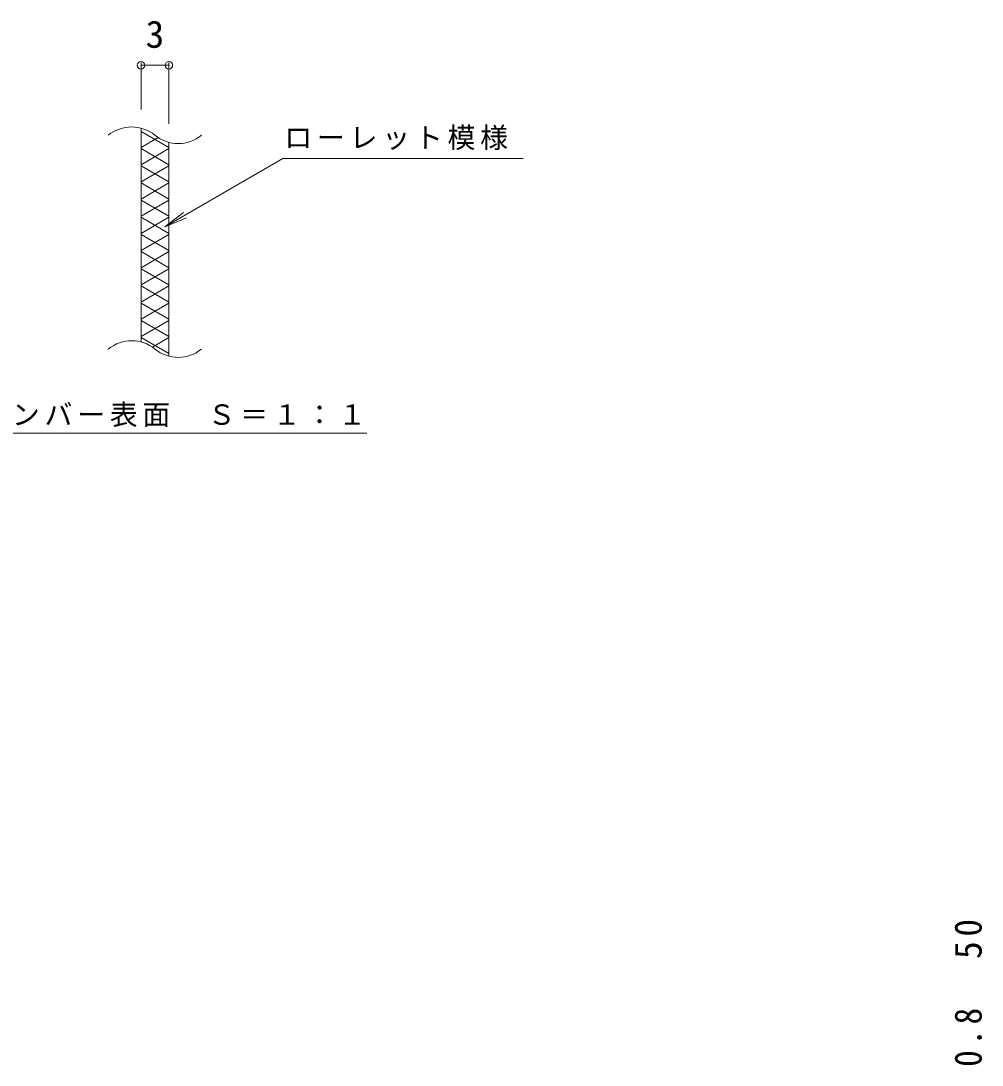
# Model space of a CAD drawing. Units: millimetres at full size, sheet at 1:4, with parts at other scales. Extents: x -838 to 1019, y -781 to 757.
# Drawn here: x -214.1 to 199.5, y -68.7 to 380.6 of the extents above; entities that cross this region are included whole.
import ezdxf
from ezdxf.enums import TextEntityAlignment as Align

# ---------------------------------------------------------------- set-up
doc = ezdxf.new("R2010")
doc.units = ezdxf.units.MM
doc.header["$LTSCALE"] = 4
doc.header["$PDMODE"] = 32
doc.header["$PDSIZE"] = 3.2
for name, color, linetype, lineweight in [('A-4', 7, 'Continuous', 9), ('F-2_F-2ﾚｲﾔ', 3, 'Continuous', 9), ('F-4_F-4ﾚｲﾔ', 7, 'Continuous', 9), ('F-5_F-5ﾚｲﾔ', 7, 'Continuous', 9), ('F-9_F-9ﾚｲﾔ', 6, 'Continuous', 9)]:
    doc.layers.add(name, color=color, linetype=linetype, lineweight=lineweight)
doc.styles.add('ＭＳ ゴシック', font='')
doc.styles.get('ＭＳ ゴシック').set_extended_font_data('MS Gothic')

msp = doc.modelspace()

# ---------------------------------------------------------------- linework, layer by layer
at = {"layer": 'F-2_F-2ﾚｲﾔ'}
for p, q in [((-162.392, 242.458), (-162.392, 334.458)), ((-150.392, 328.359), (-150.392, 236.359))]:
    msp.add_line(p, q, dxfattribs=at)
for centre, start, end in [((-166.427, 319.094), 50.82628, 129.17371), ((-146.358, 343.723), 230.82628, 309.17371), ((-166.427, 227.094), 50.82628, 129.17371), ((-146.358, 251.723), 230.82628, 309.17371)]:
    msp.add_arc(centre, 15.885, start, end, dxfattribs=at)
at = {"layer": 'F-4_F-4ﾚｲﾔ'}
for p, q in [((-162.392, 362.718), (-162.392, 342.458)), ((-162.392, 361.518), (-150.392, 361.518)), ((-150.392, 362.718), (-150.392, 336.359))]:
    msp.add_line(p, q, dxfattribs=at)
for p in [(-162.392, 361.518), (-150.392, 361.518)]:
    msp.add_point(p, dxfattribs=at)
at = {"layer": 'F-5_F-5ﾚｲﾔ'}
for p, q in [((-152.085, 292.04), (-101.305, 321.357)), ((-101.305, 321.357), (2.001, 321.357)), ((-152.085, 292.04), (-144.152, 298.127)), ((-152.085, 292.04), (-142.847, 295.866)), ((-247.527, 203.162), (-65.258, 203.162))]:
    msp.add_line(p, q, dxfattribs=at)
at = {"layer": 'F-9_F-9ﾚｲﾔ'}
for p, q in [((-162.392, 333.049), (-150.392, 326.121)), ((-154.995, 330.391), (-162.392, 326.121)), ((-162.392, 325.659), (-150.392, 318.731)), ((-150.392, 325.659), (-162.392, 318.731)), ((-162.392, 318.269), (-150.392, 311.341)), ((-150.392, 318.269), (-162.392, 311.341)), ((-162.392, 310.879), (-150.392, 303.95)), ((-150.392, 310.879), (-162.392, 303.95)), ((-162.392, 303.489), (-150.392, 296.56)), ((-150.392, 303.489), (-162.392, 296.56)), ((-162.392, 296.099), (-150.392, 289.17)), ((-150.392, 296.099), (-162.392, 289.17)), ((-162.392, 288.708), (-150.392, 281.78)), ((-150.392, 288.708), (-162.392, 281.78)), ((-150.392, 281.318), (-162.392, 274.39)), ((-162.392, 281.318), (-150.392, 274.39)), ((-162.392, 273.928), (-150.392, 267)), ((-150.392, 273.928), (-162.392, 267)), ((-162.392, 266.538), (-150.392, 259.61)), ((-150.392, 266.538), (-162.392, 259.609)), ((-162.392, 259.147), (-150.392, 252.219)), ((-150.392, 259.147), (-162.392, 252.219)), ((-162.392, 251.757), (-150.392, 244.829)), ((-150.392, 251.757), (-162.392, 244.828)), ((-162.392, 244.367), (-150.392, 237.439)), ((-150.392, 244.367), (-157.523, 240.249))]:
    msp.add_line(p, q, dxfattribs=at)

# ---------------------------------------------------------------- texts
at = {"layer": 'A-4', "color": 2, "char_height": 11.73, "attachment_point": 7, "rotation": 90, "style": 'ＭＳ ゴシック'}
for s, insert in [('\\T1.27;\\W0.95;50', (199.509, -23.048)), ('\\T1.27;\\W0.9;0.8', (199.509, -69.496))]:
    msp.add_mtext(s, dxfattribs=dict(at, insert=insert))
at = {"layer": 'F-4_F-4ﾚｲﾔ', "color": 2, "style": 'ＭＳ ゴシック'}
msp.add_text('3', height=11.73, dxfattribs=at).set_placement((-160.392, 365.518), align=Align.BOTTOM_LEFT)
at = {"layer": 'F-5_F-5ﾚｲﾔ', "char_height": 8.798, "attachment_point": 7, "style": 'ＭＳ ゴシック'}
for s, insert in [('\\T1.17;ローレット模様', (-100.733, 325.01)), ('\\T1.17;メインバー表面\u3000Ｓ＝１：１', (-246.037, 205.843))]:
    msp.add_mtext(s, dxfattribs=dict(at, insert=insert))

doc.saveas('drawing.dxf')
